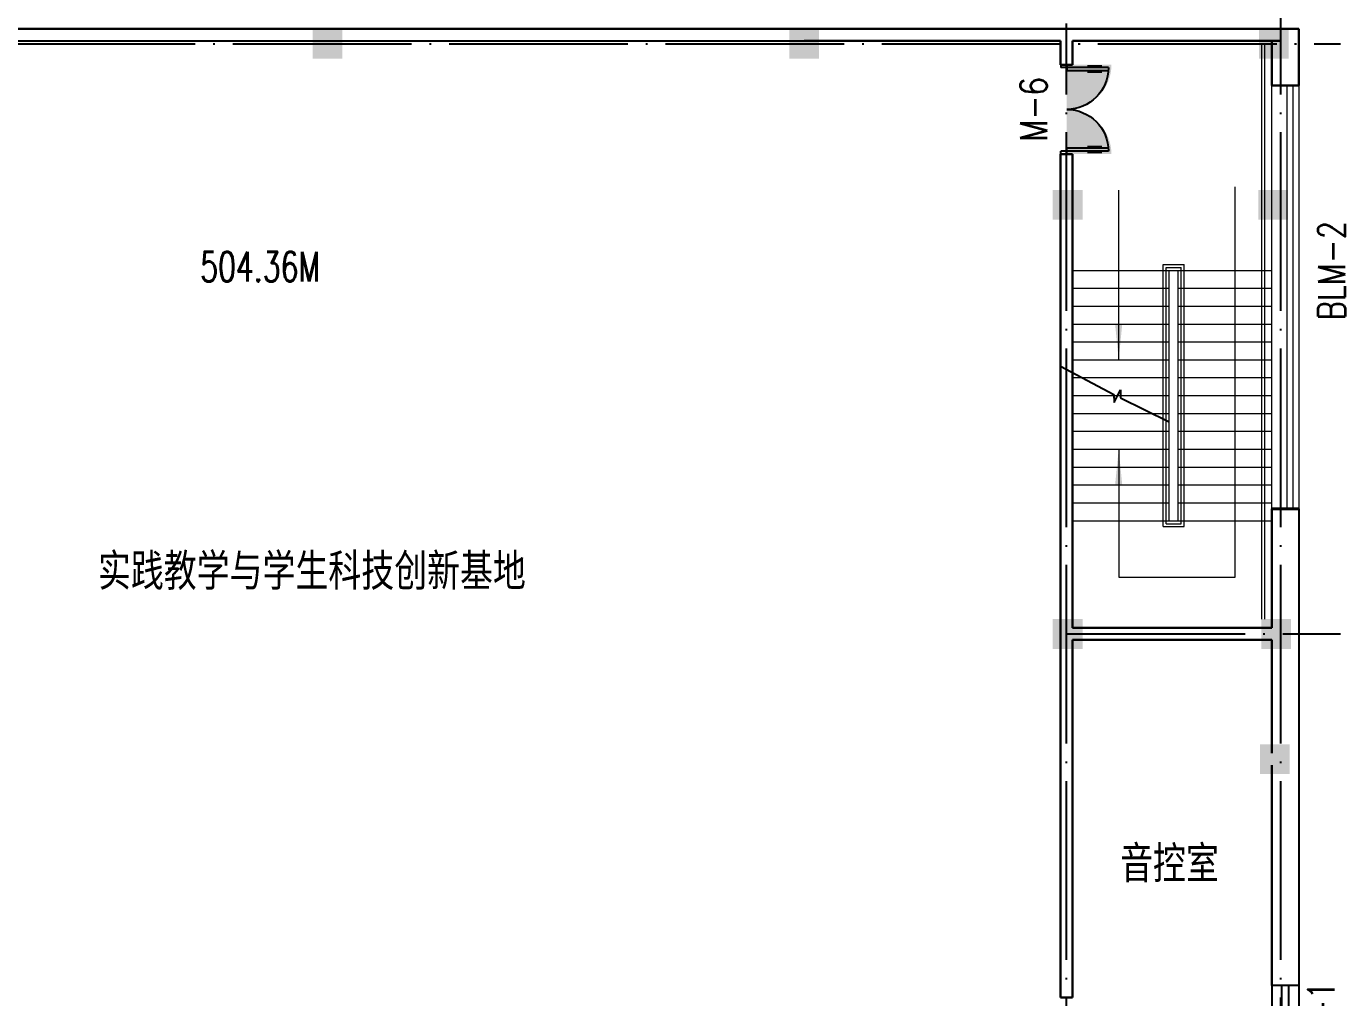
# Model space of a CAD drawing. Extents: x -220435 to 246757, y -381552 to -223577.
# Drawn here: x 178707 to 200751, y -347376 to -331078 of the extents above; entities that cross this region are included whole.
import ezdxf
from ezdxf.enums import TextEntityAlignment as Align

# ---------------------------------------------------------------- set-up
doc = ezdxf.new("R2010")
doc.units = 0
doc.header["$LTSCALE"] = 1500
doc.header["$MEASUREMENT"] = 0
doc.linetypes.add('DOTE', pattern=[2.42, 2, -0.2, 0.02, -0.2])
doc.layers.get('0').update_dxf_attribs({"linetype": 'CONTINUOUS'})
for name, color, linetype in [('COLUMN', 7, 'CONTINUOUS'), ('DOTE', 7, 'DOTE'), ('JELIBTLTC', 7, 'CONTINUOUS'), ('PUB_WALL', 7, 'CONTINUOUS'), ('STAIR', 7, 'CONTINUOUS'), ('WALL', 7, 'CONTINUOUS'), ('WINDOW_TEXT', 7, 'CONTINUOUS'), ('模压门', 90, 'CONTINUOUS')]:
    doc.layers.add(name, color=color, linetype=linetype)
for name, color, linetype, lineweight in [('PUB_DIM', 7, 'CONTINUOUS', 0), ('WINDOW', 7, 'CONTINUOUS', 0), ('我的', 7, 'CONTINUOUS', 0)]:
    doc.layers.add(name, color=color, linetype=linetype, lineweight=lineweight)
doc.styles.add('_SIMPLEX', font='SIMPLEX.shx', dxfattribs={"width": 0.8})
doc.styles.add('DIM_FONT', font='TXT.shx', dxfattribs={"width": 0.7})
doc.styles.add('JELIBTLZX1', font='arial.ttf', dxfattribs={"width": 0.65})
doc.styles.add('SIMPLEX', font='SIMPLEX.SHX')

# ---------------------------------------------------------------- blocks, each defined once
blk = doc.blocks.new('_FZH')
blk.add_solid([(-0.5, -0.5), (0.5, -0.5), (-0.5, 0.5), (0.5, 0.5)])
blk = doc.blocks.new('_ARROW')
blk.add_solid([(0, 0), (-1, 0.1), (-1, -0.1)])
blk = doc.blocks.new('M_A20TUI')
for p, q in [((-0.467, 0.471), (-0.467, -0.062)), ((-0.433, 0.47), (-0.433, 0.004)), ((0.433, 0.47), (0.433, 0.004)), ((0.467, 0.471), (0.467, -0.062)), ((-0.483, 0.396), (-0.483, 0.235)), ((-0.417, 0.396), (-0.417, 0.235)), ((0.417, 0.396), (0.417, 0.235)), ((0.483, 0.396), (0.483, 0.235)), ((-0.5, 0.004), (-0.433, 0.004)), ((-0.5, 0.004), (-0.5, -0.062)), ((0.5, 0.004), (0.433, 0.004)), ((0.5, 0.004), (0.5, -0.062)), ((-0.5, -0.062), (-0.467, -0.062)), ((0.5, -0.062), (0.467, -0.062))]:
    blk.add_line(p, q)
for centre, start, end in [((-0.467, 0.004), 0, 90), ((0.467, 0.004), 90, 180)]:
    blk.add_arc(centre, 0.467, start, end)

msp = doc.modelspace()

# ---------------------------------------------------------------- hatches: boundary and pattern name
at = {"layer": '模压门'}
for points in [[(196919.9, -331723.4, -0.4142136), (196169.9, -332473.4), (196169.9, -331723.4)], [(196919.9, -333223.4, 0.4142136), (196169.9, -332473.4), (196169.9, -333223.4)]]:
    msp.add_hatch(color=256, dxfattribs=at).paths.add_polyline_path(points)

# ---------------------------------------------------------------- linework, layer by layer
for p, q in [((199613.6, -347173.4), (199613.6, -348173.4)), ((199781.1, -348173.4), (199781.1, -347173.4)), ((199896.9, -348173.4), (199896.9, -347173.4)), ((200063.6, -347173.4), (200063.6, -348173.4))]:
    msp.add_line(p, q)
at = {"layer": 'DOTE'}
for p, q in [((199763.6, -350373.4), (199763.6, -269783.4)), ((196163.6, -350373.4), (196163.6, -331033.4)), ((199763.6, -350373.4), (199763.6, -331323.4)), ((156763.6, -331373.4), (200763.6, -331373.4)), ((196163.6, -341273.4), (200763.6, -341273.4))]:
    msp.add_line(p, q, dxfattribs=at)
at = {"layer": 'PUB_DIM'}
for points in [[(197041.1, -338173.4), (197041.1, -340319.4), (198994.9, -340319.4), (198994.9, -333774.6)], [(197041.1, -336673.4), (197041.1, -333827.3)]]:
    msp.add_lwpolyline(points, dxfattribs=at)
at = {"layer": 'PUB_WALL'}
for p, q in [((199963.6, -331123.4), (169663.6, -331123.4)), ((169663.6, -331123.4), (199963.6, -331123.4)), ((169663.6, -331323.4), (196063.6, -331323.4)), ((169663.6, -331323.4), (196063.6, -331323.4)), ((191763.6, -331323.4), (196063.6, -331323.4)), ((196063.6, -331323.4), (191763.6, -331323.4)), ((196063.6, -331323.4), (196063.6, -331722.9)), ((196063.6, -331722.9), (196063.6, -331323.4)), ((196263.6, -331323.4), (199613.6, -331323.4)), ((196263.6, -331722.9), (196263.6, -331323.4)), ((196263.6, -331323.4), (199763.6, -331323.4)), ((199613.6, -331323.4), (196263.6, -331323.4)), ((199763.6, -331323.4), (196263.6, -331323.4)), ((196263.6, -331323.4), (196263.6, -331722.9)), ((199613.6, -331323.4), (199613.6, -332073.4)), ((199613.6, -332073.4), (199613.6, -331323.4)), ((200063.6, -331123.4), (199733.6, -331123.4)), ((199733.6, -331123.4), (200063.6, -331123.4)), ((200063.6, -332073.4), (200063.6, -331123.4)), ((200063.6, -331123.4), (200063.6, -332073.4)), ((196063.6, -331722.9), (196263.6, -331722.9)), ((196263.6, -331722.9), (196063.6, -331722.9)), ((199613.6, -332073.4), (200063.6, -332073.4)), ((200063.6, -332073.4), (199613.6, -332073.4)), ((196263.6, -333222.9), (196063.6, -333222.9)), ((196063.6, -333222.9), (196063.6, -341373.4)), ((196063.6, -341373.4), (196063.6, -333222.9)), ((196063.6, -333222.9), (196263.6, -333222.9)), ((196263.6, -341173.4), (196263.6, -333222.9)), ((196263.6, -333222.9), (196263.6, -341173.4)), ((199613.6, -339174.9), (199613.6, -341173.4)), ((199613.6, -341173.4), (199613.6, -339174.9)), ((200063.6, -339174.9), (200063.6, -347173.4)), ((200063.6, -339174.9), (200063.6, -347173.4)), ((199613.6, -341173.4), (196263.6, -341173.4)), ((196263.6, -341173.4), (199613.6, -341173.4)), ((196063.6, -341373.4), (196063.6, -347373.4)), ((196063.6, -347373.4), (196063.6, -341373.4)), ((196263.6, -347373.4), (196263.6, -341373.4)), ((196263.6, -341373.4), (199613.6, -341373.4)), ((199613.6, -341373.4), (196263.6, -341373.4)), ((196263.6, -341373.4), (196263.6, -347373.4)), ((199613.6, -341373.4), (199613.6, -343273.4)), ((199613.6, -343273.4), (199613.6, -341373.4)), ((199613.6, -347173.4), (199613.6, -343473.4)), ((199613.6, -347173.4), (199613.6, -343473.4)), ((200063.6, -347173.4), (199613.6, -347173.4)), ((200063.6, -347173.4), (199613.6, -347173.4)), ((196063.6, -347373.4), (196263.6, -347373.4)), ((196263.6, -347373.4), (196063.6, -347373.4))]:
    msp.add_line(p, q, dxfattribs=at)
at = {"layer": 'STAIR'}
for p, q in [((196063.6, -336783.1), (196962.2, -337258.1)), ((196962.2, -337258.1), (196963.2, -337392.2)), ((196963.2, -337392.2), (197068.9, -337176.8)), ((197068.9, -337176.8), (197070, -337310.9)), ((197070, -337310.9), (197888.6, -337712.4))]:
    msp.add_line(p, q, dxfattribs=at)
at = {"layer": 'WALL'}
for p, q in [((169663.6, -331123.4), (199963.6, -331123.4)), ((169663.6, -331323.4), (196063.6, -331323.4)), ((191763.6, -331323.4), (196063.6, -331323.4)), ((196063.6, -331722.9), (196063.6, -331323.4)), ((199763.6, -331323.4), (196263.6, -331323.4)), ((199613.6, -331323.4), (196263.6, -331323.4)), ((196263.6, -331722.9), (196263.6, -331323.4)), ((199613.6, -332073.4), (199613.6, -331323.4)), ((200063.6, -331123.4), (199733.6, -331123.4)), ((200063.6, -332073.4), (200063.6, -331123.4)), ((196263.6, -331722.9), (196063.6, -331722.9)), ((199613.6, -332073.4), (200063.6, -332073.4)), ((196063.6, -341373.4), (196063.6, -333222.9)), ((196263.6, -333222.9), (196063.6, -333222.9)), ((196263.6, -341173.4), (196263.6, -333222.9)), ((199613.6, -341173.4), (199613.6, -339174.9)), ((200063.6, -339174.9), (200063.6, -347173.4)), ((199613.6, -341173.4), (196263.6, -341173.4)), ((196063.6, -341373.4), (196063.6, -347373.4)), ((196263.6, -341373.4), (196263.6, -347373.4)), ((199613.6, -341373.4), (196263.6, -341373.4)), ((199613.6, -343273.4), (199613.6, -341373.4)), ((199613.6, -343473.4), (199613.6, -347173.4)), ((200063.6, -347173.4), (199613.6, -347173.4)), ((196263.6, -347373.4), (196063.6, -347373.4))]:
    msp.add_line(p, q, dxfattribs=at)
at = {"layer": 'WINDOW'}
for p, q in [((199443.4, -341023.9), (199443.4, -331373.4)), ((199493.4, -341023.9), (199493.4, -331373.4)), ((199613.6, -339174.9), (199613.6, -331623.4)), ((199862.4, -332073.4), (199862.4, -339173.4)), ((199964.5, -332073.4), (199964.5, -339173.4)), ((200062.4, -332073.4), (200062.4, -339173.4)), ((196263.6, -335173.4), (199613.6, -335173.4)), ((197788.6, -339473.4), (197788.6, -335073.4)), ((197788.6, -335073.4), (198138.6, -335073.4)), ((197838.6, -339423.4), (197838.6, -335123.4)), ((197838.6, -335123.4), (198088.6, -335123.4)), ((197888.6, -339373.4), (197888.6, -335173.4)), ((198038.6, -339373.4), (198038.6, -335173.4)), ((198088.6, -339423.4), (198088.6, -335123.4)), ((198138.6, -339473.4), (198138.6, -335073.4)), ((196263.6, -335473.4), (197888.6, -335473.4)), ((198038.6, -335473.4), (199613.6, -335473.4)), ((196263.6, -335773.4), (197888.6, -335773.4)), ((198038.6, -335773.4), (199613.6, -335773.4)), ((196263.6, -336073.4), (197888.6, -336073.4)), ((198038.6, -336073.4), (199613.6, -336073.4)), ((196263.6, -336373.4), (197888.6, -336373.4)), ((198038.6, -336373.4), (199613.6, -336373.4)), ((196263.6, -336673.4), (197888.6, -336673.4)), ((198038.6, -336673.4), (199613.6, -336673.4)), ((196263.6, -336973.4), (197888.6, -336973.4)), ((198038.6, -336973.4), (199613.6, -336973.4)), ((196263.6, -337273.4), (197888.6, -337273.4)), ((198038.6, -337273.4), (199613.6, -337273.4)), ((196263.6, -337573.4), (197888.6, -337573.4)), ((198038.6, -337573.4), (199613.6, -337573.4)), ((196263.6, -337873.4), (197888.6, -337873.4)), ((198038.6, -337873.4), (199613.6, -337873.4)), ((196263.6, -338173.4), (197888.6, -338173.4)), ((198038.6, -338173.4), (199613.6, -338173.4)), ((196263.6, -338473.4), (197888.6, -338473.4)), ((198038.6, -338473.4), (199613.6, -338473.4)), ((196263.6, -338773.4), (197888.6, -338773.4)), ((198038.6, -338773.4), (199613.6, -338773.4)), ((196263.6, -339073.4), (197888.6, -339073.4)), ((198038.6, -339073.4), (199613.6, -339073.4)), ((196263.6, -339373.4), (199613.6, -339373.4)), ((196263.6, -339373.4), (199563.6, -339373.4)), ((196263.6, -339373.4), (196263.6, -341173.4)), ((197788.6, -339473.4), (198138.6, -339473.4)), ((197838.6, -339423.4), (198088.6, -339423.4)), ((196263.6, -341173.4), (197659.3, -341173.4))]:
    msp.add_line(p, q, dxfattribs=at)
at = {"layer": 'WINDOW', "const_width": 50}
msp.add_lwpolyline([(200063.6, -339174.9), (199613.6, -339174.9)], dxfattribs=at)

# ---------------------------------------------------------------- block references
at = {"layer": 'COLUMN', "xscale": 500, "yscale": 500, "zscale": 500}
for p in [(183763.6, -331373.4), (191763.6, -331373.4), (199643.6, -331373.4), (196185.1, -334073.4), (199635.1, -334073.4), (196185.1, -341273.4), (199685.1, -341273.4), (199663.6, -343373.4)]:
    msp.add_blockref('_FZH', p, dxfattribs=at)
at = {"layer": 'PUB_DIM', "xscale": 600, "yscale": 600, "zscale": 600}
for p, rotation in [((197041.1, -336673.4), 270), ((197041.1, -338173.4), 90)]:
    msp.add_blockref('_ARROW', p, dxfattribs=dict(at, rotation=rotation))
at = {"layer": '模压门'}
ref = msp.add_blockref('M_A20TUI', (196163.6, -332472.9), dxfattribs=dict(at, xscale=1500, yscale=-1500, zscale=1500, rotation=90))
ref.add_attrib('A', 'M-6', dxfattribs={"layer": 'WINDOW_TEXT', "height": 450, "rotation": 90, "style": '_SIMPLEX', "width": 0.8, "flags": 8}).set_placement((195613.6, -332472.9), align=Align.MIDDLE)

# ---------------------------------------------------------------- texts
at = {"layer": 'JELIBTLTC', "style": 'JELIBTLZX1', "width": 0.75}
for s, p in [('实践教学与学生科技创新基地', (179910.1, -340475.5)), ('音控室', (197064.5, -345382))]:
    msp.add_text(s, height=540, dxfattribs=at).set_placement(p)
at = {"layer": 'WINDOW', "style": 'SIMPLEX', "width": 0.8}
for s, p in [('BLM-2', (200840.4, -336010.5)), ('C-1', (200665.1, -348131.5))]:
    msp.add_text(s, height=450, rotation=90, dxfattribs=at).set_placement(p)
at = {"layer": '我的', "linetype": 'ByBlock', "lineweight": 20, "insert": (181626.4, -334860.6), "char_height": 500, "width": 5089.489, "attachment_point": 1, "style": 'DIM_FONT'}
msp.add_mtext('{\\C3;504.36M}', dxfattribs=at)

doc.saveas('drawing.dxf')
